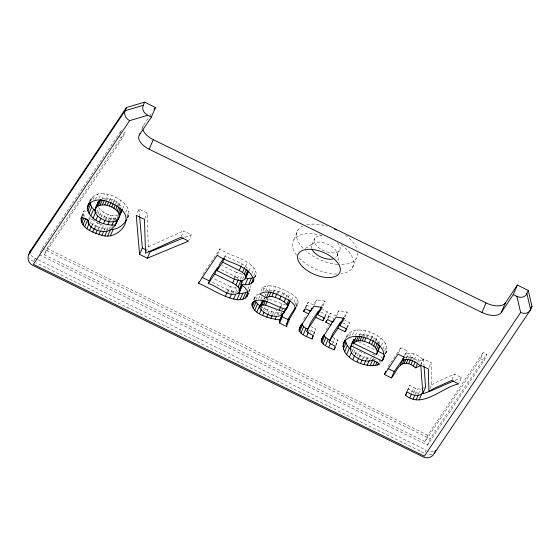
<?xml version="1.0" encoding="UTF-8"?>
<svg xmlns="http://www.w3.org/2000/svg" width="560" height="560" viewBox="0 0 560 560"><rect width="100%" height="100%" fill="white"/><g stroke="black" fill="none" stroke-linecap="round" stroke-linejoin="round"><path stroke-width="0.42" stroke-dasharray="2.8 2.1" d="M296.002 307.51C302.834 299.089 291.438 293.678 285.376 290.528C278.446 287.553 269.703 283.024 262.486 287.623L260.778 291.606M146.237 251.615L148.288 246.834L147.182 213.045L138.985 209.027L136.934 213.801M429.94 388.815L431.648 384.832L431.081 362.621L423.507 358.904L421.12 364.483M254.478 298.991C254.142 296.597 256.144 294.679 258.335 294.161L255.948 299.74M90.027 201.649C95.431 182.504 136.605 201.516 127.526 218.134M385.728 353.577C393.757 336.42 352.625 319.746 345.898 337.701M81.956 216.657L84.07 210.798L87.164 212.128M313.712 334.936L315.763 329L310.912 326.55M335.916 345.828L337.967 339.892L333.123 337.449M249.158 291.522L250.677 287.301L250.292 285.803M254.604 278.194L256.333 273.63C252.357 258.489 230.433 257.103 220.01 248.773L202.622 274.722M407.589 390.502L409.668 385.287L415.653 388.5L420.504 389.074L418.796 393.057M34.041 260.729L35.063 258.342A8.127 4.249 23.2 0 1 30.618 254.772M40.418 252.378L42.119 248.395L121.485 130.088L120.12 133.273M39.389 254.765L427.462 445.158L484.148 360.563L486.878 354.193L483.245 352.408L480.515 358.778L425.019 441.588L44.226 254.765L46.956 248.395L125.118 131.873L123.662 131.159M81.683 216.37L84.07 210.798M83.118 216.174L83.804 214.578L83.664 212.674M89.516 201.761L90.202 200.165M89.845 201.229L91.217 198.044M91.189 200.151L92.897 196.168M93.037 199.598L95.081 194.817M95.382 199.563L97.769 193.984M44.226 254.765L122.388 138.243L125.118 131.873M88.641 219.38L90.006 216.188M89.558 219.618L90.244 218.022M98.91 198.457L100.961 193.683M89.642 224.378L92.029 218.806M102.06 199.451L104.454 193.879M96.684 212.464L98.735 207.683C103.082 213.227 111.02 216.993 118.02 214.963M91.665 225.568L92.344 223.979L89.684 222.215M92.218 225.729L94.262 220.948L92.589 219.338M97.937 214.053L99.988 209.272M105.658 200.137L108.052 194.558M99.526 215.53L101.57 210.749M94.787 227.255L95.473 225.666L92.344 223.979M106.778 200.2L107.457 198.604C113.204 199.36 119.49 202.223 121.863 207.844M95.144 228.48L97.531 222.901L94.262 220.948M101.304 217.154L103.495 212.107M109.13 200.571L109.816 198.982M109.711 200.508L111.755 195.727M97.923 228.655L98.602 227.059L107.618 229.404M98.301 229.789L100.695 224.21L103.698 224.959L101.311 230.538M103.698 218.134L105.742 213.353M141.799 129.353L143.507 125.37L149.254 116.795M111.482 201.257L112.168 199.668M100.646 230.538L101.668 228.151M105.238 219.702L106.26 217.315L110.579 218.414L116.032 218.722M105.756 219.968L108.143 214.389M113.519 202.16L115.57 197.379M113.484 203.049L114.513 200.662M108.08 220.689L110.474 215.117M103.992 230.524L104.678 228.928M104.44 229.978L106.491 225.197M115.598 204.232L116.62 201.838M109.55 220.801L110.579 218.414M110.67 220.297L112.721 215.523M106.953 229.754L108.661 225.771M117.733 204.75L118.419 203.154M118.272 205.947L120.659 200.375M112.84 220.388L114.891 215.607M109.347 229.026L110.712 225.841M119.224 206.206L119.91 204.61M113.946 220.423L114.632 218.834M114.835 220.143L116.879 215.362M111.776 227.752L112.455 226.156M117.222 217.952L118.244 215.565M122.738 208.642L124.782 203.868M125.601 212.429L127.652 207.655M126.938 216.3L128.989 211.519M127.316 217.539L129.024 213.556M144.795 218.617L147.182 213.045M181.209 236.488L183.596 230.909L191.324 234.703L188.937 240.275M217.623 254.352L220.01 248.773M224.679 257.397L225.358 255.808C232.575 260.596 242.928 262.066 248.157 269.451M227.423 291.536L228.109 289.94L236.376 292.754M234.024 277.984L236.418 272.412L242.382 274.267L240.338 279.048M228.067 292.236L230.454 286.664L237.384 288.169L235.333 292.943M234.738 278.187L235.417 276.591L219.779 268.765M241.304 265.685L241.99 264.096M231.014 292.313L233.058 287.532M237.426 278.369L239.477 273.588M231.854 293.237L232.533 291.648M232.953 293.615L235.34 288.043M245.532 266.399L247.24 262.416M242.718 279.104L244.083 275.912M237.566 291.879L238.595 289.485M249.032 270.893L251.419 265.321M251.839 273.714L254.226 268.135M247.849 289.086L249.221 285.901M253.82 275.772L255.864 270.991M254.625 277.613L256.333 273.63M248.626 292.075L250.677 287.301M253.505 299.936L255.115 296.212M254.373 299.733L256.424 294.952M258.636 298.613L260.001 295.428M262.983 291.053L265.034 286.272M260.904 299.537L262.612 295.554M265.524 291.214L267.911 285.635M264.068 299.25L265.097 296.863M265.44 296.065L266.119 294.476L263.291 293.958M261.212 307.916L262.234 305.529M268.933 291.319L271.327 285.747M261.548 308.91L262.227 307.314L260.925 306.467M265.685 300.16L266.364 298.564L268.275 298.872L285.712 305.046M267.057 300.09L267.743 298.494M263.368 309.897L264.733 306.712M267.589 300.468L268.275 298.872M293.937 239.582L298.032 230.02M264.698 310.59L265.377 308.994L262.227 307.314M273.105 292.208L275.492 286.629M273.875 291.739L274.561 290.15C280.14 291.361 285.614 293.902 289.667 297.983L290.374 299.887M266.819 311.892L268.87 307.118M268.128 313.978L269.5 310.793L273.574 312.123L281.043 313.348M277.319 292.579L277.998 290.983M277.844 293.818L280.231 288.239M270.802 313.558L272.51 309.575M272.552 314.517L273.574 312.123M281.764 294.476L282.45 292.887M274.288 315.357L276.675 309.785M283.332 295.309L285.376 290.528M277.186 314.615L277.872 313.019M280.931 306.271L281.953 303.877M278.061 314.874L279.426 311.689M286.223 297.052L286.909 295.463M280.868 314.454L282.919 309.673L281.512 309.89M288.036 297.822L290.087 293.041M312.032 244.601L314.762 238.231M291.543 300.153L293.594 295.372M293.958 302.253L296.009 297.479M295.05 304.885L297.437 299.306M288.323 323.498L289.352 321.104M296.009 305.788L298.06 301.014M304.976 308.175L308.14 302.302L313.292 304.829L316.666 299.789L325.045 301.147L322.651 306.719M305.746 307.881L308.14 302.302M314.279 305.361L316.666 299.789M336.763 256.739L339.493 250.362M308.539 331.842L309.218 330.246L314.734 332.549M310.541 332.402L312.592 327.621M313.712 333.781L315.763 329M324.513 316.799L327.341 311.724L322.63 309.414M324.947 317.303L327.341 311.724M327.523 318.269L330.344 313.201L335.496 315.728L338.877 310.681L347.249 312.039L345.198 316.82M327.957 318.773L330.344 313.201M352.128 268.128L356.223 258.573M336.483 316.26L338.877 310.681M332.409 344.092L334.796 338.513M335.58 345.471L337.967 339.892M346.724 327.691L349.545 322.616L344.834 320.306M347.158 328.195L349.545 322.616M345.429 339.178L347.137 335.195M347.389 336.917L349.097 332.934M349.489 336.07L351.54 331.289M352.415 335.048L354.466 330.267M355.474 335.433L357.868 329.861M352.289 351.281L353.654 348.089M359.205 335.615L361.592 330.036M353.612 352.961L355.32 348.978M362.033 335.944L362.712 334.355C369.523 334.901 378.217 338.128 379.967 345.485M354.991 354.655L355.67 353.066L352.177 350.665M355.299 354.529L357.343 349.748M363.09 336.343L365.477 330.764M363.902 336.903L364.924 334.516M357.35 355.978L359.394 351.204L364.805 353.738M366.513 336.56L367.199 334.964M367.136 337.624L369.53 332.045M359.184 356.944L359.87 355.355L355.67 353.066M359.758 357.315L361.809 352.534M370.895 339.143L371.917 336.756M362.369 359.324L363.391 356.937L369.901 358.981M371.693 338.66L373.744 333.879M363.51 358.82L365.554 354.039M373.359 340.515L374.381 338.128M366.051 359.737L366.737 358.148M367.024 359.548L368.732 355.572M375.543 340.774L377.594 336M375.753 341.222L376.432 339.633M370.342 359.457L371.364 357.07M377.384 342.853L378.063 341.264M378.441 343.854L380.828 338.275M373.149 359.289L374.171 356.902M374.514 356.104L375.2 354.508M381.402 345.499L383.453 340.718M383.068 348.894L385.462 343.322M379.106 361.865L380.471 358.68L382.501 357.714L378.322 355.313M384.692 350.763L386.736 345.982M380.457 362.495L381.479 360.108M385.119 353.388L387.17 348.607M398.405 353.339L400.792 347.76L407.113 350.861L404.726 356.44M404.362 355.544L407.113 350.861M406.266 358.484L406.952 356.895C411.222 356.454 415.261 358.659 418.306 361.473L422.877 359.464C418.306 354.837 411.53 351.757 405.048 353.948M406.532 358.071L408.576 353.297M408.38 358.442L409.066 356.853M409.381 358.064L411.432 353.283M410.676 358.89L411.362 357.301M411.537 359.401L413.931 353.822M412.979 359.793L413.658 358.197M414.351 359.583L416.402 354.809M417.746 361.62L419.797 356.839M407.274 390.859L409.668 385.287M420.483 365.036L422.877 359.464M411.432 392.343L413.483 387.562M413.602 393.281L415.653 388.5M415.093 394.478L417.48 389.018M429.03 367.395L431.081 362.621M425.019 441.588L427.749 435.211L483.245 352.408M452.067 379.666L454.454 374.087L461.482 377.538L459.095 383.11M427.462 445.158L430.192 438.781L486.878 354.193M385.483 353.731L386.75 351.19M127.491 217.833L128.548 215.747M296.268 306.082L298.046 302.729M149.73 116.081L152.124 112.504M224.413 257.222L225.358 255.808M303.639 319.228L305.949 315.784M321.706 306.124L325.045 301.147M325.85 330.127L329.077 325.304M343.91 317.023L347.249 312.039M388.087 366.716L400.792 347.76M248.703 291.06L249.837 289.933M253.953 277.305L255.626 275.8M305.41 248.374L313.502 243.236M431.648 384.832L437.647 381.612L454.454 374.087M148.288 246.834L183.596 230.909M455.07 380.338L461.482 377.538M269.71 291.172L271.712 290.325L274.561 290.15M184.982 237.335L191.324 234.703M422.051 388.472L424.375 387.562M263.494 299.054L264.747 298.634M405.188 357.455L406.952 356.895M372.393 354.683L373.961 354.2M358.904 334.957L362.712 334.355M102.9 198.8L107.457 198.604M374.276 359.499L375.669 359.548M418.831 393.589L412.517 391.552L408.275 388.906M106.26 217.315L101.983 215.558L96.558 212.212M97.531 222.901L100.695 224.21M331.429 341.145L336.938 343.441M265.377 308.994L269.5 310.793M95.473 225.666L98.602 227.059M359.87 355.355L363.391 356.937M230.454 286.664L213.213 278.383M228.109 289.94L210.525 281.47M236.418 272.412L221.984 265.44M118.755 136.458L122.388 138.243M480.515 358.778L484.148 360.563M306.341 304.99L310.751 307.153M320.831 312.095L325.542 314.412M328.545 315.882L333.697 318.409M343.035 322.994L347.746 325.304M358.554 341.74L375.557 350.084M46.956 248.395L427.749 435.211M42.119 248.395L430.192 438.781M35.063 258.342L37.415 259.497M38.206 259.882L426.041 450.156L424.676 453.341L36.05 262.682M262.486 287.623L269.045 291.452M235.417 276.591L238.728 278.684M353.458 344.75L354.046 345.919M83.804 214.578L84.497 216.503M337.141 252.889L339.108 262.892M138.985 209.027L139.58 215.957M423.507 358.904L424.004 365.722M432.173 454.65A8.127 4.249 23.2 0 1 427.308 454.349M33.698 261.527A8.127 4.249 23.2 0 1 29.253 257.957M142.758 127.463A16.261 8.498 23.2 0 1 143.507 125.37M433.538 451.465A8.127 4.249 23.2 0 1 428.008 450.961M341.271 244.769A32.522 16.996 23.2 0 1 341.103 273.784M336.833 274.057A32.522 16.996 23.2 0 1 298.907 257.817M296.639 255.185A32.522 16.996 23.2 0 1 322.357 235.62M337.379 242.613A13.825 7.224 23.2 0 1 334.46 252.812A13.825 7.224 23.2 0 1 315.917 244.867A13.825 7.224 23.2 0 1 321.265 235.711M311.654 248.451A13.825 7.224 23.2 0 1 326.816 243.852A13.825 7.224 23.2 0 1 335.286 258.104M357.742 252.826A32.522 16.996 23.2 0 1 338.499 264.425M337.659 264.362A32.522 16.996 23.2 0 1 305.501 250.656M303.002 248.255A32.522 16.996 23.2 0 1 302.82 226.107M306.719 224.791A32.522 16.996 23.2 0 1 327.257 226.296M345.366 235.214A32.522 16.996 23.2 0 1 357.112 249.515"/><path stroke-width="0.84" d="M295.386 307.398C292.159 313.355 286.083 319.515 286.958 326.683L279.622 323.085L279.503 321.475L282.632 313.509L279.902 319.879C271.74 319.165 249.459 314.062 252.483 302.323M88.193 222.803L88.298 220.171L81.34 217.168C79.723 228.025 93.569 232.89 101.941 235.305C115.556 240.443 134.379 222.152 122.052 210.238C113.967 202.482 94.738 193.585 87.472 206.535C87.262 219.569 104.272 226.016 115.395 224.931L118.125 218.561C116.396 225.225 111.216 231.721 103.754 231.567C97.797 231.161 90.615 228.739 88.193 222.803L88.879 221.214M355.467 340.221L353.92 339.465C350.49 344.54 348.348 352.24 354.613 356.125C359.695 359.898 366.611 362.747 372.806 360.087L379.771 364.091C367.192 370.23 335.783 356.755 344.876 340.095M100.541 199.738L98.357 201.705L94.976 209.454L95.165 212.443L97.251 215.642L100.758 218.477L105.413 220.766L109.991 221.893L114.149 221.739L115.857 221.137L118.419 218.876L122.129 209.44L118.419 218.876M97.552 204.54L97.706 203.084M313.369 335.734L312.004 338.919C307.44 336.749 301.077 335.307 299.033 330.099L300.762 325.094M335.237 347.424L334.208 349.811C329.651 347.641 323.288 346.199 321.244 340.991L322.63 336.784M285.845 308.7C282.87 321.629 264.523 316.064 259.63 307.692L262.332 300.594M356.209 336.819L353.479 343.189L376.628 354.543L377.237 351.855L379.967 345.485M379.813 346.157L376.628 354.543M279.503 321.475L279.902 319.879M312.004 338.919L313.033 335.37L307.622 332.563L306.866 331.303L310.499 322.847L318.479 310.94L315.742 317.317L307.769 329.224L306.866 331.303M334.208 349.811L335.237 346.269L329.833 343.462L329.07 342.195L332.703 333.746L340.683 321.839L337.953 328.209L329.973 340.116L329.07 342.195M199.122 281.659L198.443 283.255C211.267 288.589 223.055 297.402 236.999 299.698C240.604 299.929 244.755 299.348 247.107 296.303L247.947 293.671L247.17 290.675L244.811 287.476L240.898 284.214L242.606 280.231M240.898 284.214C244.874 284.893 249.935 285.593 252.896 282.177L253.603 280C249.627 264.866 227.703 263.473 217.28 255.15L198.443 283.255M208.236 283.654L214.711 273.987L217.441 267.617L210.966 277.284L208.236 283.654C217.259 285.243 229.579 299.53 239.26 292.453L242.571 284.41M239.26 292.453L242.375 284.97M251.797 303.919C259.504 293.377 277.039 308.294 286.293 309.183L290.031 300.685M245.147 278.957L248.416 271.103C246.806 275.198 245.546 282.058 239.652 280.637C231.518 278.859 224.518 273.896 216.937 270.669L219.667 264.299L223.937 257.929M353.92 339.465L350.518 347.606M422.835 393.393L420.777 365.274L428.351 368.991L428.918 391.202L434.91 387.982L451.724 380.464L458.752 383.908C442.26 387.079 422.583 409.227 405.545 395.283L406.931 391.657C411.46 395.276 417.739 396.963 422.835 393.393L425.565 387.023L424.067 366.576M433.398 454.86C430.969 457.758 426.664 458.738 423.269 456.96L32.767 265.377C29.113 263.704 27.048 259.238 28.448 255.43A8.127 4.249 23.2 0 1 28.819 254.387L30.184 251.202L126.469 107.52L144.564 102.151L155.477 107.506L151.382 117.061L139.405 134.932A16.261 8.498 23.2 0 0 149.17 149.212L481.957 312.48A16.261 8.498 23.2 0 0 501.291 312.473L513.268 294.602L517.363 285.047L528.276 290.402L532 306.474L530.635 309.659L434.343 453.341A8.127 4.249 23.2 0 1 433.475 454.146M126.469 107.52L125.104 110.705L28.819 254.387M80.934 219.051L81.956 216.657M81.074 220.948L82.439 217.763M87.472 206.535L88.837 203.35M88.48 204.421L89.166 202.825M87.206 208.761L89.936 202.391L91.658 207.13L95.27 211.162M81.76 222.873L83.811 218.099M87.696 211.078L90.426 204.708M82.999 224.826L85.736 218.449L88.578 221.291M88.928 213.5L91.658 207.13M84.749 226.744L87.479 220.374M90.783 215.88L93.513 209.51M94.976 209.454L98.357 201.705M86.947 228.585L88.998 223.804M95.165 210.119L97.209 205.338M95.627 208.075L96.796 206.752L99.533 200.382M96.796 206.752L98.315 205.786L101.045 199.416M93.121 218.078L95.508 212.506M98.315 205.786L100.17 205.17L102.214 200.396M89.614 230.349L91.322 226.366M151.382 117.061L147.742 115.276A8.127 6.902 33.8 0 1 143.199 105.336L144.564 102.151M100.17 205.17L102.361 204.911L104.412 200.13M95.942 220.094L97.65 216.118M92.743 232.036L94.451 228.053M102.361 204.911L104.727 204.974L106.435 200.991M99.253 221.928L100.961 217.952M104.727 204.974L107.086 205.352L108.451 202.167M95.872 233.429L97.237 230.244M139.405 134.932L140.091 133.336M107.086 205.352L109.438 206.038L111.139 202.055M98.938 234.521L100.303 231.336M103.53 223.685L104.895 220.5M119.399 215.817C118.993 211.638 115.248 208.803 111.783 207.032L113.148 203.847M101.941 235.305L103.649 231.322M113.89 208.208L115.255 205.023M107.842 224.784L109.207 221.599M115.689 209.531L117.397 205.548M104.888 235.774L106.932 231M117.18 210.987L118.888 207.004M111.902 225.204L113.61 221.221M107.716 235.928L110.446 229.558C117.348 229.635 123.704 225.281 126.791 219.219M118.356 212.576L120.407 207.802M115.857 221.137L116.536 219.541M119.133 214.221L121.177 209.44M110.383 235.753L113.113 229.376M149.17 149.212L153.265 139.657A16.261 8.498 23.2 0 1 143.059 129.899M139.587 254.38L136.255 215.397L144.452 219.415L145.558 253.211L180.866 237.279L188.594 241.073L147.35 258.188L139.587 254.38L142.317 248.01L139.65 216.818M147.35 258.188L150.08 251.818L183.393 237.993M216.937 270.669L222.628 262.178L224.336 258.195M225.379 296.317L227.087 292.334M239.841 290.787C239.512 286.895 235.648 284.809 232.687 282.968L234.395 278.985M245.686 277.473C245.595 273.896 241.927 272.069 239.253 270.466L240.961 266.483M229.803 298.018L231.511 294.035M235.998 285.054L238.392 279.482M242.501 272.454L244.552 267.673M238.161 286.972L240.891 280.602L242.186 282.548M233.646 299.124L235.69 294.35M244.37 274.113L246.421 269.332M239.456 288.918L241.5 284.137M245.427 275.821L247.821 270.249M236.999 299.698L239.729 293.328L242.774 293.342L247.52 291.914M245.168 284.802L247.898 278.432L251.363 278.222L253.309 277.536M240.044 299.712L242.774 293.342M248.626 284.592L251.363 278.222M242.949 299.145L245.679 292.768M251.223 283.682L253.274 278.901M245.406 297.997L247.793 292.425M252.896 282.177L253.918 279.783M247.107 296.303L248.472 293.118M251.748 305.361L253.456 301.378M252.231 306.915L254.961 300.538L257.53 303.919L259.616 305.62L256.886 311.997M253.246 308.574L255.976 302.204M254.8 310.289L257.53 303.919M259.63 307.692L261.338 303.709M259.945 306.166L260.764 305.424L262.815 300.65M260.764 305.424L262.017 305.004L264.068 300.23M259.497 313.684L261.205 309.701M286.825 323.365L295.316 309.099C295.414 302.449 287.329 299.824 282.646 296.898C275.716 293.93 266.973 289.394 259.749 294L266.315 297.829L268.702 292.25M262.017 305.004L263.634 304.934L265.342 300.951M266.315 297.829L268.982 296.695L271.033 291.914M263.634 304.934L265.545 305.242L267.246 301.266M262.647 315.364L264.012 312.179M268.982 296.695L271.831 296.52L273.539 292.537M266.763 317.163L268.128 313.978M271.831 296.52L275.268 297.36L276.976 293.377M270.844 318.493L272.209 315.308M287.644 306.257L286.937 304.353L284.179 301.833L279.72 299.257L281.085 296.072M275.142 319.396L276.507 316.204M265.545 305.242L279.223 310.247L280.931 306.271M284.179 301.833L285.887 297.85M286.937 304.353L288.981 299.572M283.633 313.152L285.341 309.169M279.622 323.085L282.352 316.708L282.233 315.105M286.293 309.183L289.023 302.813M286.937 308.301L289.667 301.931M286.657 324.94L287.679 322.553M288.358 320.964L289.387 318.57M310.121 310.702L308.756 313.887L303.604 311.36L304.29 309.764M299.033 330.099L301.77 323.729L303.688 326.746L307.902 329.525M299.621 331.548L302.351 325.178M300.958 333.116L303.688 326.746M303.604 311.36L305.403 308.672L310.555 311.206L311.92 308.014M303.191 334.803L305.921 328.433M306.488 336.623L308.196 332.64M315.742 317.317L322.812 320.782L324.611 318.094L317.541 314.629L321.23 306.838M322.812 320.782L324.177 317.597M332.332 321.594L330.967 324.779L325.815 322.252L326.494 320.663M321.244 340.991L323.631 335.419M321.825 342.44L324.562 336.07L323.974 334.621M323.162 344.008L325.892 337.638L324.562 336.07M325.815 322.252L327.614 319.571L332.766 322.098L333.788 319.711M325.402 345.702L328.132 339.332L325.892 337.638M328.699 347.515L330.407 343.532M337.953 328.209L345.016 331.674L346.815 328.993L339.752 325.528L343.434 317.73M345.016 331.674L346.381 328.489M343.168 344.071L345.086 339.976M342.783 346.633L345.513 340.263C345.772 344.064 348.222 347.291 351.057 349.657M343.245 349.237L345.975 342.867M344.561 351.897L347.291 345.527M346.654 354.522L349.384 348.152M349.447 357.035L351.498 352.254M353.479 343.189L356.174 341.327L358.225 336.546M356.174 341.327L357.938 340.872L359.989 336.091M357.938 340.872L359.982 340.725L361.69 336.742M352.94 359.436L354.648 355.453M359.982 340.725L362.194 340.886L363.559 337.701M362.194 340.886L364.469 341.341L365.834 338.149M357.14 361.725L358.841 357.742M377.237 351.855C376.656 347.578 372.722 344.96 369.187 343.126L370.552 339.941M360.661 363.307L362.026 360.122M371.651 344.498L373.359 340.515M364 364.518L365.708 360.535M373.702 346.003L375.41 342.02M367.171 365.358L369.215 360.577M375.333 347.634L377.041 343.651M376.551 349.391L378.602 344.61M370.16 365.82L372.89 359.45M372.932 365.918L374.983 361.137M375.459 365.666L377.167 361.683M377.741 365.05L378.427 363.461M351.19 345.835L382.102 361.004L384.489 355.425M382.102 361.004L384.461 356.118M404.019 356.342L402.318 360.318C408.8 358.127 415.569 361.207 420.147 365.834L415.576 367.85C412.531 365.029 408.485 362.824 404.222 363.265C397.495 365.141 395.647 373.24 391.44 377.944L384.412 374.493L385.784 371.308M391.44 377.944L394.17 371.567L403.018 358.953L400.281 365.323M402.451 363.832L404.159 359.849M404.222 363.265L405.923 359.282M406.336 363.223L408.044 359.24M408.625 363.671L410.333 359.688M410.928 364.574L412.636 360.591M413.378 366.023L415.086 362.04M415.576 367.85L417.627 363.069M405.545 395.283L406.91 392.098M409.787 397.922L411.495 393.939M413.042 399.259L414.75 395.276M416.101 399.959L418.145 395.185M419.069 400.057L421.799 393.687L424.802 393.197L431.837 390.509L453.467 381.038M481.957 312.48L486.052 302.925A16.261 8.498 23.2 0 0 505.386 302.911L517.363 285.047M434.343 453.341L435.708 450.156M501.291 312.473L505.386 302.911M513.268 294.602L516.901 296.387A8.127 6.902 33.8 0 0 524.566 296.296L525.973 295.183L528.276 290.402M121.149 212.499L121.891 210.994M382.753 360.101C391.209 343.574 353.654 327.992 344.407 341.565M299.397 328.279L308.756 313.887M321.608 339.171L330.967 324.779M114.968 225.645L115.395 224.931M147.742 115.276L129.647 120.645L33.362 264.327L424.34 456.141L520.632 312.459A8.127 6.902 33.8 0 0 530.635 309.659L526.911 293.587M154.042 109.648L155.477 107.506M310.555 311.206L313.936 306.159L322.308 307.517L317.541 314.629M332.766 322.098L336.147 317.058L344.519 318.409L339.752 325.528M384.412 374.493L398.062 354.13L404.383 357.231L402.318 360.318M530.544 308.651L532 306.474M240.863 287.21L241.997 286.083M143.199 105.336L125.104 110.705A8.127 6.902 33.8 0 0 129.647 120.645M245.336 278.075L247.898 278.432M238.056 293.041L239.729 293.328M279.223 310.247L284.48 311.885M364.469 341.341L369.187 343.126M109.438 206.038L111.783 207.032M275.268 297.36L279.72 299.257M153.265 139.657L486.052 302.925M222.628 262.178L239.253 270.466M377.874 351.218L384.055 354.249M214.711 273.987L232.687 282.968M142.317 248.01L146.202 249.914M148.533 251.055L150.08 251.818M201.95 277.263L209.741 281.085M282.352 316.708L288.96 319.949M387.926 368.508L394.17 371.567M328.132 339.332L330.106 340.417M516.901 296.387L520.632 312.459M29.96 253.463A8.127 4.249 23.2 0 1 30.184 251.202M333.067 258.958A13.825 7.224 23.2 0 1 311.934 249.186M334.404 228.928A32.522 16.996 23.2 0 1 336.707 230.006M302.946 267.085A22.764 11.893 23.2 0 0 339.304 273.406A22.764 11.893 23.2 0 0 314.559 249.753A22.764 11.893 23.2 0 0 302.946 267.085"/></g></svg>
